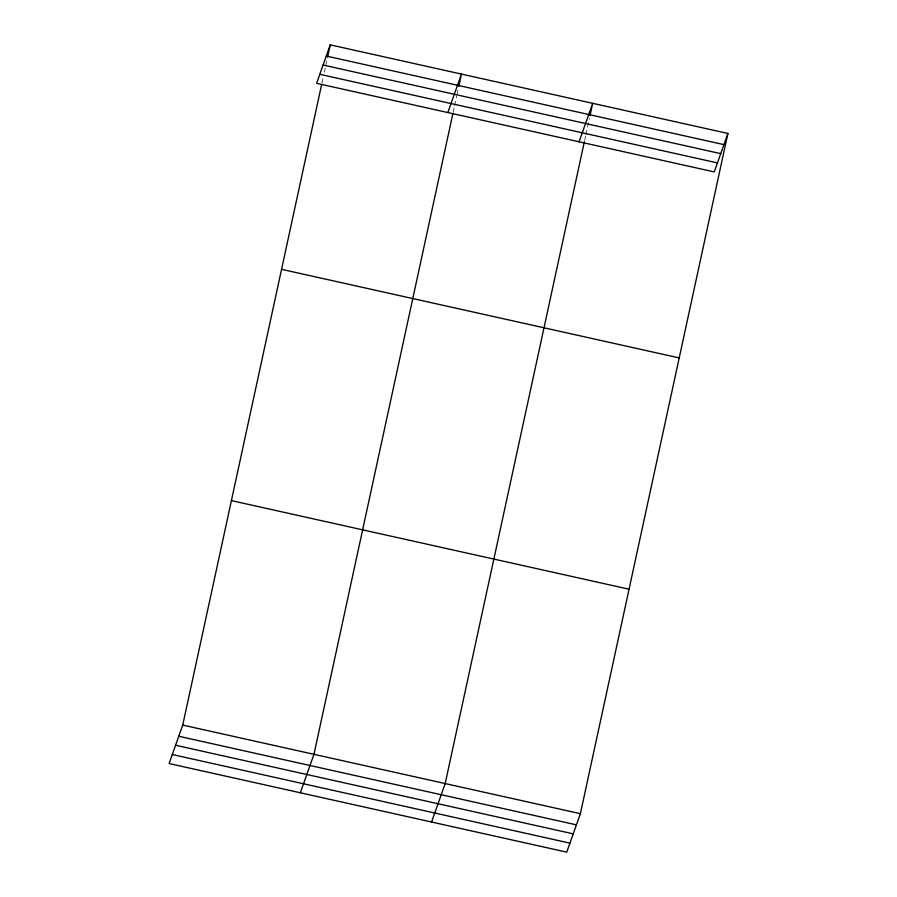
<?xml version="1.0" encoding="UTF-8"?>
<svg xmlns="http://www.w3.org/2000/svg" width="897" height="897" viewBox="0 0 897 897"><rect width="100%" height="100%" fill="white"/><g stroke="black" fill="none" stroke-linecap="round" stroke-linejoin="round"><path stroke-width="0.67" stroke-dasharray="4.49 3.36" d="M321.922 83.174L323.111 77.703M324.299 72.22L325.488 66.748M325.79 65.38L326.968 59.908M453.153 112.417L454.342 106.945M454.633 105.566L456.719 95.99M457.01 94.622L458.199 89.151M584.676 140.291L585.562 136.176M585.864 134.808L589.419 118.382"/><path stroke-width="1.35" d="M727.893 133.451L714.27 171.921L316.619 83.32L330.242 44.85L727.893 133.451L580.381 813.68L566.758 852.15L169.107 763.549L182.73 725.079L321.631 84.542M327.562 57.173L330.242 44.85M452.85 113.784L313.961 754.321L300.338 792.78M458.793 86.404L461.462 74.092L447.838 112.551M584.373 141.659L445.181 783.563L431.558 822.022M590.013 115.646L592.693 103.334L579.07 141.793M326.284 56.029L723.935 144.63M323.088 65.032L720.74 153.634M319.803 74.305L717.454 162.918M281.557 269.324L679.208 357.925M231.404 500.604L629.066 589.206M182.73 725.079L580.381 813.68M178.772 736.258L576.423 824.859M175.588 745.261L573.239 833.862M172.302 754.534L569.954 843.146"/></g></svg>
